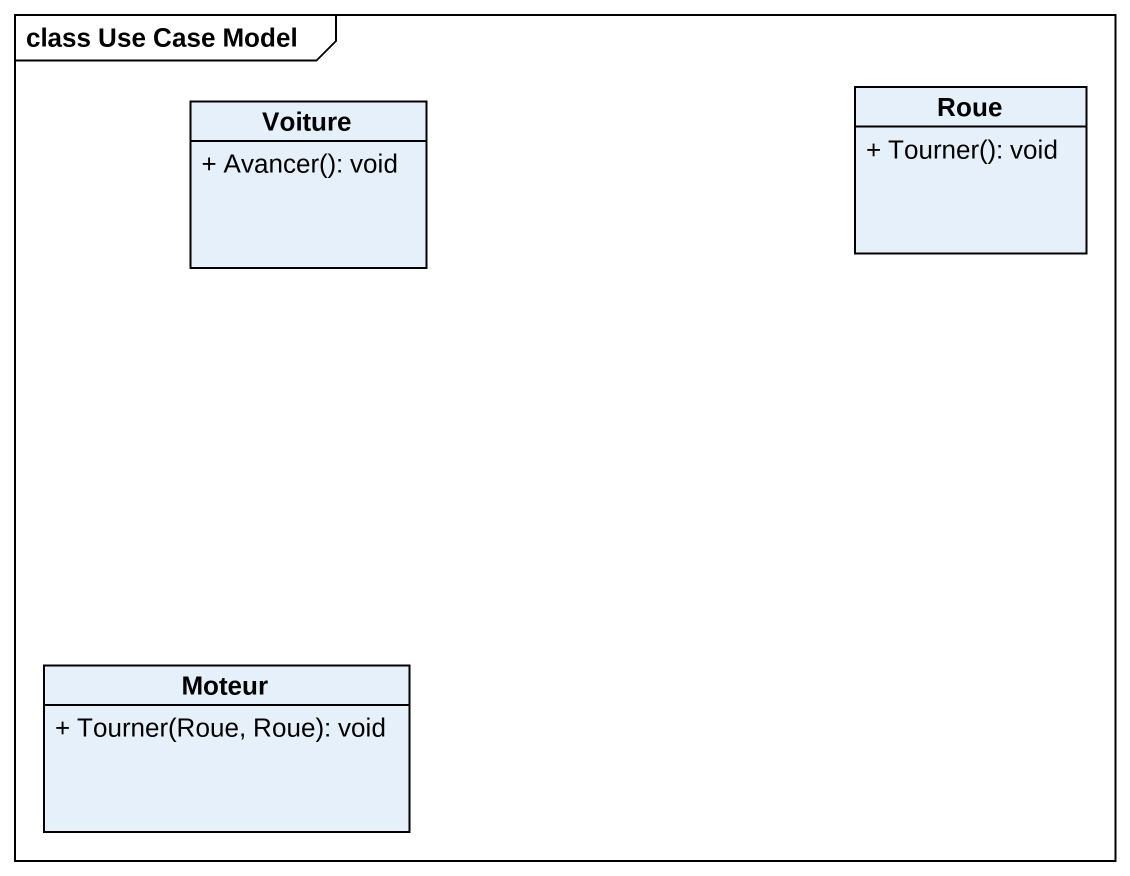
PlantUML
@startuml
mainframe class Use Case Model
hide circle
hide empty members
skinparam classAttributeIconSize 0
class Voiture {
  + Avancer(): void
}
class Roue {
  + Tourner(): void
}
class Moteur {
  + Tourner(Roue, Roue): void
}
@enduml
